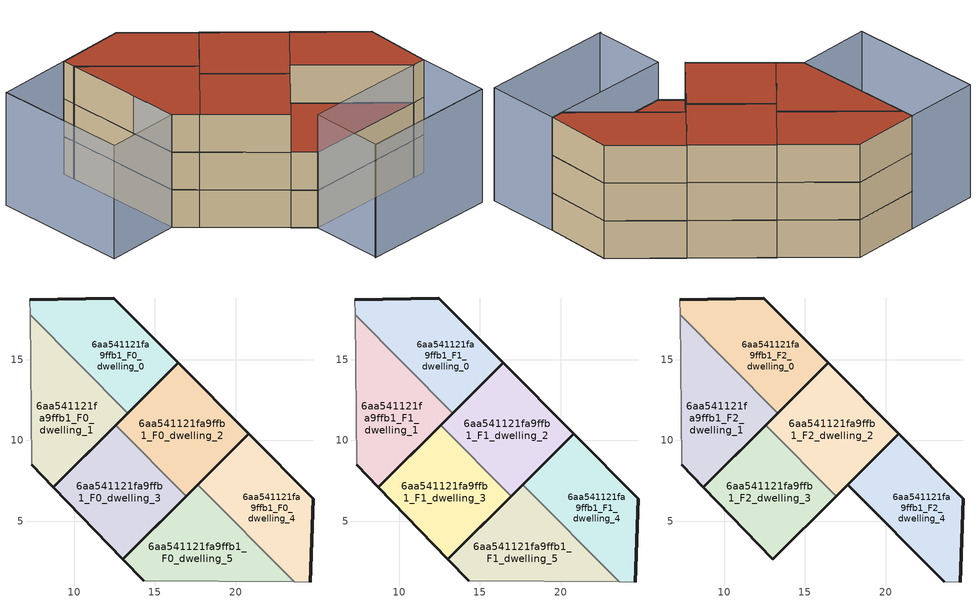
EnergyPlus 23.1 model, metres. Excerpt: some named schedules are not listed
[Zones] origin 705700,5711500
6aa541121fa9ffb1_F0_dwelling_0
 floor ground (EU_floor_Construction): 16.45,14.8 12.46,18.82 7.26,18.71 7.27,17.77 13.31,11.68 z0
 wall outside (EU_wall_Construction): 7.26,18.71 12.46,18.82 16.45,14.8 13.31,11.68 z0:3
 wall to 6aa541121fa9ffb1_F0_dwelling_1 (EU_wall_Construction): 13.31,11.68 7.27,17.77 z0:3
 wall adiabatic (EU_wall_Construction): 7.27,17.77 7.26,18.71 z0:3
6aa541121fa9ffb1_F0_dwelling_1
 floor ground (EU_floor_Construction): 13.31,11.68 7.27,17.77 7.37,8.5 8.71,7.11 z0
 wall outside (EU_wall_Construction): 13.31,11.68 8.71,7.11 7.37,8.5 z0:3
 wall adiabatic (EU_wall_Construction): 7.37,8.5 7.27,17.77 z0:3
6aa541121fa9ffb1_F0_dwelling_2
 floor ground (EU_floor_Construction): 20.82,10.4 16.45,14.8 12.57,10.94 16.94,6.54 z0
 wall outside (EU_wall_Construction): 12.57,10.94 16.45,14.8 20.82,10.4 16.94,6.54 z0:3
 wall to 6aa541121fa9ffb1_F0_dwelling_3 (EU_wall_Construction): 16.94,6.54 12.57,10.94 z0:3
6aa541121fa9ffb1_F0_dwelling_3
 floor ground (EU_floor_Construction): 16.94,6.54 12.57,10.94 8.71,7.11 13.02,2.65 z0
 wall outside (EU_wall_Construction): 16.94,6.54 13.02,2.65 8.71,7.11 12.57,10.94 z0:3
6aa541121fa9ffb1_F0_dwelling_4
 floor ground (EU_floor_Construction): 24.6,1.24 24.8,6.4 20.82,10.4 17.66,7.26 23.64,1.24 z0
 wall outside (EU_wall_Construction): 17.66,7.26 20.82,10.4 24.8,6.4 24.6,1.24 z0:3
 wall adiabatic (EU_wall_Construction): 24.6,1.24 23.64,1.24 z0:3
 wall to 6aa541121fa9ffb1_F0_dwelling_5 (EU_wall_Construction): 23.64,1.24 17.66,7.26 z0:3
6aa541121fa9ffb1_F0_dwelling_5
 floor ground (EU_floor_Construction): 23.64,1.24 17.66,7.26 13.02,2.65 14.32,1.31 z0
 wall outside (EU_wall_Construction): 14.32,1.31 13.02,2.65 17.66,7.26 z0:3
 wall adiabatic (EU_wall_Construction): 23.64,1.24 14.32,1.31 z0:3
6aa541121fa9ffb1_F1_dwelling_0
 floor to 6aa541121fa9ffb1_F0_dwelling_0 (EU_floor_Construction): 16.45,14.8 12.46,18.82 7.26,18.71 7.27,17.77 13.31,11.68 z3
 wall outside (EU_wall_Construction): 7.26,18.71 12.46,18.82 16.45,14.8 13.31,11.68 z3:6
 wall to 6aa541121fa9ffb1_F1_dwelling_1 (EU_wall_Construction): 13.31,11.68 7.27,17.77 z3:6
 wall adiabatic (EU_wall_Construction): 7.27,17.77 7.26,18.71 z3:6
6aa541121fa9ffb1_F1_dwelling_1
 floor to 6aa541121fa9ffb1_F0_dwelling_1 (EU_floor_Construction): 13.31,11.68 7.27,17.77 7.37,8.5 8.71,7.11 z3
 wall outside (EU_wall_Construction): 13.31,11.68 8.71,7.11 7.37,8.5 z3:6
 wall adiabatic (EU_wall_Construction): 7.37,8.5 7.27,17.77 z3:6
6aa541121fa9ffb1_F1_dwelling_2
 floor to 6aa541121fa9ffb1_F0_dwelling_2 (EU_floor_Construction): 20.82,10.4 16.45,14.8 12.57,10.94 16.94,6.54 z3
 wall outside (EU_wall_Construction): 12.57,10.94 16.45,14.8 20.82,10.4 16.94,6.54 z3:6
 wall to 6aa541121fa9ffb1_F1_dwelling_3 (EU_wall_Construction): 16.94,6.54 12.57,10.94 z3:6
6aa541121fa9ffb1_F1_dwelling_3
 floor to 6aa541121fa9ffb1_F0_dwelling_3 (EU_floor_Construction): 16.94,6.54 12.57,10.94 8.71,7.11 13.02,2.65 z3
 wall outside (EU_wall_Construction): 16.94,6.54 13.02,2.65 8.71,7.11 12.57,10.94 z3:6
6aa541121fa9ffb1_F1_dwelling_4
 floor to 6aa541121fa9ffb1_F0_dwelling_4 (EU_floor_Construction): 24.6,1.24 24.8,6.4 20.82,10.4 17.66,7.26 23.64,1.24 z3
 wall outside (EU_wall_Construction): 17.66,7.26 20.82,10.4 24.8,6.4 24.6,1.24 z3:6
 wall adiabatic (EU_wall_Construction): 24.6,1.24 23.64,1.24 z3:6
 wall to 6aa541121fa9ffb1_F1_dwelling_5 (EU_wall_Construction): 23.64,1.24 17.66,7.26 z3:6
6aa541121fa9ffb1_F1_dwelling_5
 floor to 6aa541121fa9ffb1_F0_dwelling_5 (EU_floor_Construction): 23.64,1.24 17.66,7.26 13.02,2.65 14.32,1.31 z3
 wall outside (EU_wall_Construction): 14.32,1.31 13.02,2.65 17.66,7.26 z3:6
 wall adiabatic (EU_wall_Construction): 23.64,1.24 14.32,1.31 z3:6
 roof outside (EU_roof_Construction): 17.66,7.26 23.64,1.24 14.32,1.31 13.02,2.65 z6
6aa541121fa9ffb1_F2_dwelling_0
 floor to 6aa541121fa9ffb1_F1_dwelling_0 (EU_floor_Construction): 16.45,14.8 12.46,18.82 7.26,18.71 7.27,17.77 13.31,11.68 z6
 wall outside (EU_wall_Construction): 7.26,18.71 12.46,18.82 16.45,14.8 13.31,11.68 z6:9
 wall to 6aa541121fa9ffb1_F2_dwelling_1 (EU_wall_Construction): 13.31,11.68 7.27,17.77 z6:9
 wall adiabatic (EU_wall_Construction): 7.27,17.77 7.26,18.71 z6:9
 roof outside (EU_roof_Construction): 12.46,18.82 16.45,14.8 13.31,11.68 7.27,17.77 7.26,18.71 z9
6aa541121fa9ffb1_F2_dwelling_1
 floor to 6aa541121fa9ffb1_F1_dwelling_1 (EU_floor_Construction): 13.31,11.68 7.27,17.77 7.37,8.5 8.71,7.11 z6
 wall outside (EU_wall_Construction): 13.31,11.68 8.71,7.11 7.37,8.5 z6:9
 wall adiabatic (EU_wall_Construction): 7.37,8.5 7.27,17.77 z6:9
 roof outside (EU_roof_Construction): 7.27,17.77 13.31,11.68 8.71,7.11 7.37,8.5 z9
6aa541121fa9ffb1_F2_dwelling_2
 floor to 6aa541121fa9ffb1_F1_dwelling_2 (EU_floor_Construction): 20.82,10.4 16.45,14.8 12.57,10.94 16.94,6.54 z6
 wall outside (EU_wall_Construction): 12.57,10.94 16.45,14.8 20.82,10.4 16.94,6.54 z6:9
 wall to 6aa541121fa9ffb1_F2_dwelling_3 (EU_wall_Construction): 16.94,6.54 12.57,10.94 z6:9
 roof outside (EU_roof_Construction): 16.45,14.8 20.82,10.4 16.94,6.54 12.57,10.94 z9
6aa541121fa9ffb1_F2_dwelling_3
 floor to 6aa541121fa9ffb1_F1_dwelling_3 (EU_floor_Construction): 16.94,6.54 12.57,10.94 8.71,7.11 13.02,2.65 z6
 wall outside (EU_wall_Construction): 16.94,6.54 13.02,2.65 8.71,7.11 12.57,10.94 z6:9
 roof outside (EU_roof_Construction): 12.57,10.94 16.94,6.54 13.02,2.65 8.71,7.11 z9
6aa541121fa9ffb1_F2_dwelling_4
 floor to 6aa541121fa9ffb1_F1_dwelling_4 (EU_floor_Construction): 24.6,1.24 24.8,6.4 20.82,10.4 17.66,7.26 23.64,1.24 z6
 wall outside (EU_wall_Construction): 23.64,1.24 17.66,7.26 20.82,10.4 24.8,6.4 24.6,1.24 z6:9
 wall adiabatic (EU_wall_Construction): 24.6,1.24 23.64,1.24 z6:9
 roof outside (EU_roof_Construction): 20.82,10.4 24.8,6.4 24.6,1.24 23.64,1.24 17.66,7.26 z9
shading: 14.19,-4.27 24.56,-4.35 / 1.58,18.65 1.66,8.47 / 24.6,1.24 24.56,-4.35 / 24.56,-4.35 14.27,-4.27 / 14.27,-4.27 14.32,1.32 / 14.32,1.32 24.6,1.24 / 1.55,18.65 7.26,18.71 / 7.26,18.71 7.37,8.5 / 7.37,8.5 1.66,8.44 / 1.66,8.44 1.55,18.65 z0:9
[Building]
EU S2 Campaign: North Axis=0; Terrain=City; Solar Distribution=FullExterior
[Site:Location]
London: Latitude=51.5; Longitude=-0.5; Time Zone=0; Elevation=25
[SizingPeriod:WeatherFileDays]
AnnualSizingPeriod: Begin Month=1; Begin Day of Month=1; End Month=12; End Day of Month=31; Day of Week for Start Day=Monday; Use Weather File Daylight Saving Period=No; Use Weather File Rain and Snow Indicators=No
[MATERIAL]
EU_InternalMass_Material: Roughness=MediumRough; Thickness=0.1; Conductivity=1; Density=1800; Specific Heat=900; Thermal Absorptance=0.9; Solar Absorptance=0.7; Visible Absorptance=0.7
[MATERIAL:NOMASS] Roughness=MediumRough; Thermal Absorptance=0.9; Solar Absorptance=0.7; Visible Absorptance=0.7
Name | Thermal Resistance
EU_wall_NoMass | 1.04674
EU_roof_NoMass | 4.32442
EU_floor_NoMass | 2.04616
[CONSTRUCTION]
EU_wall_Construction: EU_wall_NoMass
EU_roof_Construction: EU_roof_NoMass
EU_floor_Construction: EU_floor_NoMass
EU_InternalMass_Construction: EU_InternalMass_Material
[ZONE] Type=1; Multiplier=1; Ceiling Height=autocalculate; Floor Area=autocalculate; Part of Total Floor Area=Yes
Name | Volume
6aa541121fa9ffb1_F0_dwelling_0; 6aa541121fa9ffb1_F1_dwelling_0; 6aa541121fa9ffb1_F2_dwelling_0 | 101.888
6aa541121fa9ffb1_F0_dwelling_1; 6aa541121fa9ffb1_F1_dwelling_1; 6aa541121fa9ffb1_F2_dwelling_1; 6aa541121fa9ffb1_F0_dwelling_5; 6aa541121fa9ffb1_F1_dwelling_5 | 101.872
6aa541121fa9ffb1_F0_dwelling_2; 6aa541121fa9ffb1_F1_dwelling_2; 6aa541121fa9ffb1_F2_dwelling_2 | 101.875
6aa541121fa9ffb1_F0_dwelling_3; 6aa541121fa9ffb1_F1_dwelling_3; 6aa541121fa9ffb1_F2_dwelling_3 | 101.877
6aa541121fa9ffb1_F0_dwelling_4; 6aa541121fa9ffb1_F1_dwelling_4; 6aa541121fa9ffb1_F2_dwelling_4 | 101.881
[INTERNALMASS] Construction=EU_InternalMass_Construction
Name | Zone or ZoneList | Surface Area
6aa541121fa9ffb1_F0_dwelling_0_EU_InternalMass | 6aa541121fa9ffb1_F0_dwelling_0 | 33.9613
6aa541121fa9ffb1_F0_dwelling_1_EU_InternalMass | 6aa541121fa9ffb1_F0_dwelling_1 | 33.9587
6aa541121fa9ffb1_F0_dwelling_2_EU_InternalMass | 6aa541121fa9ffb1_F0_dwelling_2 | 33.9587
6aa541121fa9ffb1_F0_dwelling_3_EU_InternalMass | 6aa541121fa9ffb1_F0_dwelling_3 | 33.9599
6aa541121fa9ffb1_F0_dwelling_4_EU_InternalMass | 6aa541121fa9ffb1_F0_dwelling_4 | 33.9616
6aa541121fa9ffb1_F0_dwelling_5_EU_InternalMass | 6aa541121fa9ffb1_F0_dwelling_5 | 33.9579
6aa541121fa9ffb1_F1_dwelling_0_EU_InternalMass | 6aa541121fa9ffb1_F1_dwelling_0 | 33.9613
6aa541121fa9ffb1_F1_dwelling_1_EU_InternalMass | 6aa541121fa9ffb1_F1_dwelling_1 | 33.9587
6aa541121fa9ffb1_F1_dwelling_2_EU_InternalMass | 6aa541121fa9ffb1_F1_dwelling_2 | 33.9587
6aa541121fa9ffb1_F1_dwelling_3_EU_InternalMass | 6aa541121fa9ffb1_F1_dwelling_3 | 33.9599
6aa541121fa9ffb1_F1_dwelling_4_EU_InternalMass | 6aa541121fa9ffb1_F1_dwelling_4 | 33.9616
6aa541121fa9ffb1_F1_dwelling_5_EU_InternalMass | 6aa541121fa9ffb1_F1_dwelling_5 | 33.9579
6aa541121fa9ffb1_F2_dwelling_0_EU_InternalMass | 6aa541121fa9ffb1_F2_dwelling_0 | 40.7521
6aa541121fa9ffb1_F2_dwelling_1_EU_InternalMass | 6aa541121fa9ffb1_F2_dwelling_1 | 40.7505
6aa541121fa9ffb1_F2_dwelling_2_EU_InternalMass | 6aa541121fa9ffb1_F2_dwelling_2 | 40.7522
6aa541121fa9ffb1_F2_dwelling_3_EU_InternalMass | 6aa541121fa9ffb1_F2_dwelling_3 | 40.7507
6aa541121fa9ffb1_F2_dwelling_4_EU_InternalMass | 6aa541121fa9ffb1_F2_dwelling_4 | 40.7527
[OTHEREQUIPMENT] Fuel Type=Electricity; Design Level Calculation Method=Watts/Area; Power per Zone Floor Area=1; Fraction Latent=0; Fraction Radiant=0; Fraction Lost=0; Carbon Dioxide Generation Rate=0; EndUse Subcategory=EU_Step8_InternalGains
Name | Zone or ZoneList or Space or SpaceList | Schedule
EU_Step8_InternalGain_6aa541121fa9ffb1_F0_dwelling_0_f000 | 6aa541121fa9ffb1_F0_dwelling_0 | EU_Step8_GainSchedule_6aa541121fa9ffb1_F0_dwelling_0_f000
EU_Step8_InternalGain_6aa541121fa9ffb1_F0_dwelling_1_f000 | 6aa541121fa9ffb1_F0_dwelling_1 | EU_Step8_GainSchedule_6aa541121fa9ffb1_F0_dwelling_1_f000
EU_Step8_InternalGain_6aa541121fa9ffb1_F0_dwelling_2_f000 | 6aa541121fa9ffb1_F0_dwelling_2 | EU_Step8_GainSchedule_6aa541121fa9ffb1_F0_dwelling_2_f000
EU_Step8_InternalGain_6aa541121fa9ffb1_F0_dwelling_3_f000 | 6aa541121fa9ffb1_F0_dwelling_3 | EU_Step8_GainSchedule_6aa541121fa9ffb1_F0_dwelling_3_f000
EU_Step8_InternalGain_6aa541121fa9ffb1_F0_dwelling_4_f000 | 6aa541121fa9ffb1_F0_dwelling_4 | EU_Step8_GainSchedule_6aa541121fa9ffb1_F0_dwelling_4_f000
EU_Step8_InternalGain_6aa541121fa9ffb1_F0_dwelling_5_f000 | 6aa541121fa9ffb1_F0_dwelling_5 | EU_Step8_GainSchedule_6aa541121fa9ffb1_F0_dwelling_5_f000
EU_Step8_InternalGain_6aa541121fa9ffb1_F1_dwelling_0_f000 | 6aa541121fa9ffb1_F1_dwelling_0 | EU_Step8_GainSchedule_6aa541121fa9ffb1_F1_dwelling_0_f000
EU_Step8_InternalGain_6aa541121fa9ffb1_F1_dwelling_1_f000 | 6aa541121fa9ffb1_F1_dwelling_1 | EU_Step8_GainSchedule_6aa541121fa9ffb1_F1_dwelling_1_f000
EU_Step8_InternalGain_6aa541121fa9ffb1_F1_dwelling_2_f000 | 6aa541121fa9ffb1_F1_dwelling_2 | EU_Step8_GainSchedule_6aa541121fa9ffb1_F1_dwelling_2_f000
EU_Step8_InternalGain_6aa541121fa9ffb1_F1_dwelling_3_f000 | 6aa541121fa9ffb1_F1_dwelling_3 | EU_Step8_GainSchedule_6aa541121fa9ffb1_F1_dwelling_3_f000
EU_Step8_InternalGain_6aa541121fa9ffb1_F1_dwelling_4_f000 | 6aa541121fa9ffb1_F1_dwelling_4 | EU_Step8_GainSchedule_6aa541121fa9ffb1_F1_dwelling_4_f000
EU_Step8_InternalGain_6aa541121fa9ffb1_F1_dwelling_5_f000 | 6aa541121fa9ffb1_F1_dwelling_5 | EU_Step8_GainSchedule_6aa541121fa9ffb1_F1_dwelling_5_f000
EU_Step8_InternalGain_6aa541121fa9ffb1_F2_dwelling_0_f000 | 6aa541121fa9ffb1_F2_dwelling_0 | EU_Step8_GainSchedule_6aa541121fa9ffb1_F2_dwelling_0_f000
EU_Step8_InternalGain_6aa541121fa9ffb1_F2_dwelling_1_f000 | 6aa541121fa9ffb1_F2_dwelling_1 | EU_Step8_GainSchedule_6aa541121fa9ffb1_F2_dwelling_1_f000
EU_Step8_InternalGain_6aa541121fa9ffb1_F2_dwelling_2_f000 | 6aa541121fa9ffb1_F2_dwelling_2 | EU_Step8_GainSchedule_6aa541121fa9ffb1_F2_dwelling_2_f000
EU_Step8_InternalGain_6aa541121fa9ffb1_F2_dwelling_3_f000 | 6aa541121fa9ffb1_F2_dwelling_3 | EU_Step8_GainSchedule_6aa541121fa9ffb1_F2_dwelling_3_f000
EU_Step8_InternalGain_6aa541121fa9ffb1_F2_dwelling_4_f000 | 6aa541121fa9ffb1_F2_dwelling_4 | EU_Step8_GainSchedule_6aa541121fa9ffb1_F2_dwelling_4_f000
[ZONEVENTILATION:DESIGNFLOWRATE] Schedule=EU_AlwaysOn; Design Flow Rate Calculation Method=AirChanges/Hour; Air Changes per Hour=0.488719; Ventilation Type=Natural; Fan Pressure Rise=0; Fan Total Efficiency=1; Constant Term Coefficient=1; Temperature Term Coefficient=0; Velocity Term Coefficient=0; Velocity Squared Term Coefficient=0; Minimum Indoor Temperature=-100; Maximum Indoor Temperature=100; Delta Temperature=-100; Minimum Outdoor Temperature=-100; Maximum Outdoor Temperature=100; Maximum Wind Speed=40
Name | Zone or ZoneList or Space or SpaceList
EU_ConstantAir_6aa541121fa9ffb1_F0_dwelling_0 | 6aa541121fa9ffb1_F0_dwelling_0
EU_ConstantAir_6aa541121fa9ffb1_F0_dwelling_1 | 6aa541121fa9ffb1_F0_dwelling_1
EU_ConstantAir_6aa541121fa9ffb1_F0_dwelling_2 | 6aa541121fa9ffb1_F0_dwelling_2
EU_ConstantAir_6aa541121fa9ffb1_F0_dwelling_3 | 6aa541121fa9ffb1_F0_dwelling_3
EU_ConstantAir_6aa541121fa9ffb1_F0_dwelling_4 | 6aa541121fa9ffb1_F0_dwelling_4
EU_ConstantAir_6aa541121fa9ffb1_F0_dwelling_5 | 6aa541121fa9ffb1_F0_dwelling_5
EU_ConstantAir_6aa541121fa9ffb1_F1_dwelling_0 | 6aa541121fa9ffb1_F1_dwelling_0
EU_ConstantAir_6aa541121fa9ffb1_F1_dwelling_1 | 6aa541121fa9ffb1_F1_dwelling_1
EU_ConstantAir_6aa541121fa9ffb1_F1_dwelling_2 | 6aa541121fa9ffb1_F1_dwelling_2
EU_ConstantAir_6aa541121fa9ffb1_F1_dwelling_3 | 6aa541121fa9ffb1_F1_dwelling_3
EU_ConstantAir_6aa541121fa9ffb1_F1_dwelling_4 | 6aa541121fa9ffb1_F1_dwelling_4
EU_ConstantAir_6aa541121fa9ffb1_F1_dwelling_5 | 6aa541121fa9ffb1_F1_dwelling_5
EU_ConstantAir_6aa541121fa9ffb1_F2_dwelling_0 | 6aa541121fa9ffb1_F2_dwelling_0
EU_ConstantAir_6aa541121fa9ffb1_F2_dwelling_1 | 6aa541121fa9ffb1_F2_dwelling_1
EU_ConstantAir_6aa541121fa9ffb1_F2_dwelling_2 | 6aa541121fa9ffb1_F2_dwelling_2
EU_ConstantAir_6aa541121fa9ffb1_F2_dwelling_3 | 6aa541121fa9ffb1_F2_dwelling_3
EU_ConstantAir_6aa541121fa9ffb1_F2_dwelling_4 | 6aa541121fa9ffb1_F2_dwelling_4
[HVACTEMPLATE:THERMOSTAT] Constant Heating Setpoint=20; Constant Cooling Setpoint=50
EU_HeatOnly_6aa541121fa9ffb1_F0_dwelling_0; EU_HeatOnly_6aa541121fa9ffb1_F0_dwelling_1; EU_HeatOnly_6aa541121fa9ffb1_F0_dwelling_2; EU_HeatOnly_6aa541121fa9ffb1_F0_dwelling_3; EU_HeatOnly_6aa541121fa9ffb1_F0_dwelling_4; EU_HeatOnly_6aa541121fa9ffb1_F0_dwelling_5; EU_HeatOnly_6aa541121fa9ffb1_F1_dwelling_0; EU_HeatOnly_6aa541121fa9ffb1_F1_dwelling_1; EU_HeatOnly_6aa541121fa9ffb1_F1_dwelling_2; EU_HeatOnly_6aa541121fa9ffb1_F1_dwelling_3; EU_HeatOnly_6aa541121fa9ffb1_F1_dwelling_4; EU_HeatOnly_6aa541121fa9ffb1_F1_dwelling_5; EU_HeatOnly_6aa541121fa9ffb1_F2_dwelling_0; EU_HeatOnly_6aa541121fa9ffb1_F2_dwelling_1; EU_HeatOnly_6aa541121fa9ffb1_F2_dwelling_2; EU_HeatOnly_6aa541121fa9ffb1_F2_dwelling_3; EU_HeatOnly_6aa541121fa9ffb1_F2_dwelling_4
[HVACTEMPLATE:ZONE:IDEALLOADSAIRSYSTEM] System Availability Schedule=EU_AlwaysOn; Maximum Heating Supply Air Temperature=50; Minimum Cooling Supply Air Temperature=13; Maximum Heating Supply Air Humidity Ratio=0.0156; Minimum Cooling Supply Air Humidity Ratio=0.0077; Heating Limit=NoLimit; Cooling Limit=NoLimit; Heating Availability Schedule=EU_AlwaysOn; Cooling Availability Schedule=EU_CoolingOff; Dehumidification Control Type=ConstantSensibleHeatRatio; Cooling Sensible Heat Ratio=0.7; Dehumidification Setpoint=60; Humidification Control Type=None; Humidification Setpoint=30; Outdoor Air Method=None; Outdoor Air Flow Rate per Person=0.00944; Outdoor Air Flow Rate per Zone Floor Area=0; Outdoor Air Flow Rate per Zone=0; Demand Controlled Ventilation Type=None; Outdoor Air Economizer Type=NoEconomizer; Heat Recovery Type=None; Sensible Heat Recovery Effectiveness=0.7; Latent Heat Recovery Effectiveness=0.65
Name | Template Thermostat
6aa541121fa9ffb1_F0_dwelling_0 | EU_HeatOnly_6aa541121fa9ffb1_F0_dwelling_0
6aa541121fa9ffb1_F0_dwelling_1 | EU_HeatOnly_6aa541121fa9ffb1_F0_dwelling_1
6aa541121fa9ffb1_F0_dwelling_2 | EU_HeatOnly_6aa541121fa9ffb1_F0_dwelling_2
6aa541121fa9ffb1_F0_dwelling_3 | EU_HeatOnly_6aa541121fa9ffb1_F0_dwelling_3
6aa541121fa9ffb1_F0_dwelling_4 | EU_HeatOnly_6aa541121fa9ffb1_F0_dwelling_4
6aa541121fa9ffb1_F0_dwelling_5 | EU_HeatOnly_6aa541121fa9ffb1_F0_dwelling_5
6aa541121fa9ffb1_F1_dwelling_0 | EU_HeatOnly_6aa541121fa9ffb1_F1_dwelling_0
6aa541121fa9ffb1_F1_dwelling_1 | EU_HeatOnly_6aa541121fa9ffb1_F1_dwelling_1
6aa541121fa9ffb1_F1_dwelling_2 | EU_HeatOnly_6aa541121fa9ffb1_F1_dwelling_2
6aa541121fa9ffb1_F1_dwelling_3 | EU_HeatOnly_6aa541121fa9ffb1_F1_dwelling_3
6aa541121fa9ffb1_F1_dwelling_4 | EU_HeatOnly_6aa541121fa9ffb1_F1_dwelling_4
6aa541121fa9ffb1_F1_dwelling_5 | EU_HeatOnly_6aa541121fa9ffb1_F1_dwelling_5
6aa541121fa9ffb1_F2_dwelling_0 | EU_HeatOnly_6aa541121fa9ffb1_F2_dwelling_0
6aa541121fa9ffb1_F2_dwelling_1 | EU_HeatOnly_6aa541121fa9ffb1_F2_dwelling_1
6aa541121fa9ffb1_F2_dwelling_2 | EU_HeatOnly_6aa541121fa9ffb1_F2_dwelling_2
6aa541121fa9ffb1_F2_dwelling_3 | EU_HeatOnly_6aa541121fa9ffb1_F2_dwelling_3
6aa541121fa9ffb1_F2_dwelling_4 | EU_HeatOnly_6aa541121fa9ffb1_F2_dwelling_4
[SIZING:ZONE] Zone Cooling Design Supply Air Temperature Input Method=SupplyAirTemperature; Zone Cooling Design Supply Air Temperature=13; Zone Heating Design Supply Air Temperature Input Method=SupplyAirTemperature; Zone Heating Design Supply Air Temperature=50; Zone Cooling Design Supply Air Humidity Ratio=0.008; Zone Heating Design Supply Air Humidity Ratio=0.008; Cooling Design Air Flow Method=DesignDay; Cooling Design Air Flow Rate=0; Cooling Minimum Air Flow per Zone Floor Area=0.000762; Cooling Minimum Air Flow=0; Cooling Minimum Air Flow Fraction=0.2; Heating Design Air Flow Method=DesignDay; Heating Design Air Flow Rate=0; Heating Maximum Air Flow per Zone Floor Area=0.002032; Heating Maximum Air Flow=0.141576; Heating Maximum Air Flow Fraction=0.3; Account for Dedicated Outdoor Air System=No; Dedicated Outdoor Air System Control Strategy=NeutralSupplyAir; Dedicated Outdoor Air Low Setpoint Temperature for Design=autosize; Dedicated Outdoor Air High Setpoint Temperature for Design=autosize; Zone Load Sizing Method=Sensible Load Only No Latent Load; Zone Latent Cooling Design Supply Air Humidity Ratio Input Method=HumidityRatioDifference; Zone Cooling Design Supply Air Humidity Ratio Difference=0.005; Zone Latent Heating Design Supply Air Humidity Ratio Input Method=HumidityRatioDifference; Zone Humidification Design Supply Air Humidity Ratio Difference=0.005
6aa541121fa9ffb1_F0_dwelling_0; 6aa541121fa9ffb1_F0_dwelling_1; 6aa541121fa9ffb1_F0_dwelling_2; 6aa541121fa9ffb1_F0_dwelling_3; 6aa541121fa9ffb1_F0_dwelling_4; 6aa541121fa9ffb1_F0_dwelling_5; 6aa541121fa9ffb1_F1_dwelling_0; 6aa541121fa9ffb1_F1_dwelling_1; 6aa541121fa9ffb1_F1_dwelling_2; 6aa541121fa9ffb1_F1_dwelling_3; 6aa541121fa9ffb1_F1_dwelling_4; 6aa541121fa9ffb1_F1_dwelling_5; 6aa541121fa9ffb1_F2_dwelling_0; 6aa541121fa9ffb1_F2_dwelling_1; 6aa541121fa9ffb1_F2_dwelling_2; 6aa541121fa9ffb1_F2_dwelling_3; 6aa541121fa9ffb1_F2_dwelling_4
[SCHEDULE:FILE] Column Number=1; Rows to Skip at Top=0; Number of Hours of Data=8760; Column Separator=Comma; Interpolate to Timestep=No; Minutes per Item=60; Adjust Schedule for Daylight Savings=Yes
Name | File
EU_Step8_GainSchedule_6aa541121fa9ffb1_F0_dwelling_0_f000 | ../../schedules/6aa541121fa9ffb1/6aa541121fa9ffb1_F0_dwelling_0_f000_gain.csv
EU_Step8_GainSchedule_6aa541121fa9ffb1_F0_dwelling_1_f000 | ../../schedules/6aa541121fa9ffb1/6aa541121fa9ffb1_F0_dwelling_1_f000_gain.csv
EU_Step8_GainSchedule_6aa541121fa9ffb1_F0_dwelling_2_f000 | ../../schedules/6aa541121fa9ffb1/6aa541121fa9ffb1_F0_dwelling_2_f000_gain.csv
EU_Step8_GainSchedule_6aa541121fa9ffb1_F0_dwelling_3_f000 | ../../schedules/6aa541121fa9ffb1/6aa541121fa9ffb1_F0_dwelling_3_f000_gain.csv
EU_Step8_GainSchedule_6aa541121fa9ffb1_F0_dwelling_4_f000 | ../../schedules/6aa541121fa9ffb1/6aa541121fa9ffb1_F0_dwelling_4_f000_gain.csv
EU_Step8_GainSchedule_6aa541121fa9ffb1_F0_dwelling_5_f000 | ../../schedules/6aa541121fa9ffb1/6aa541121fa9ffb1_F0_dwelling_5_f000_gain.csv
